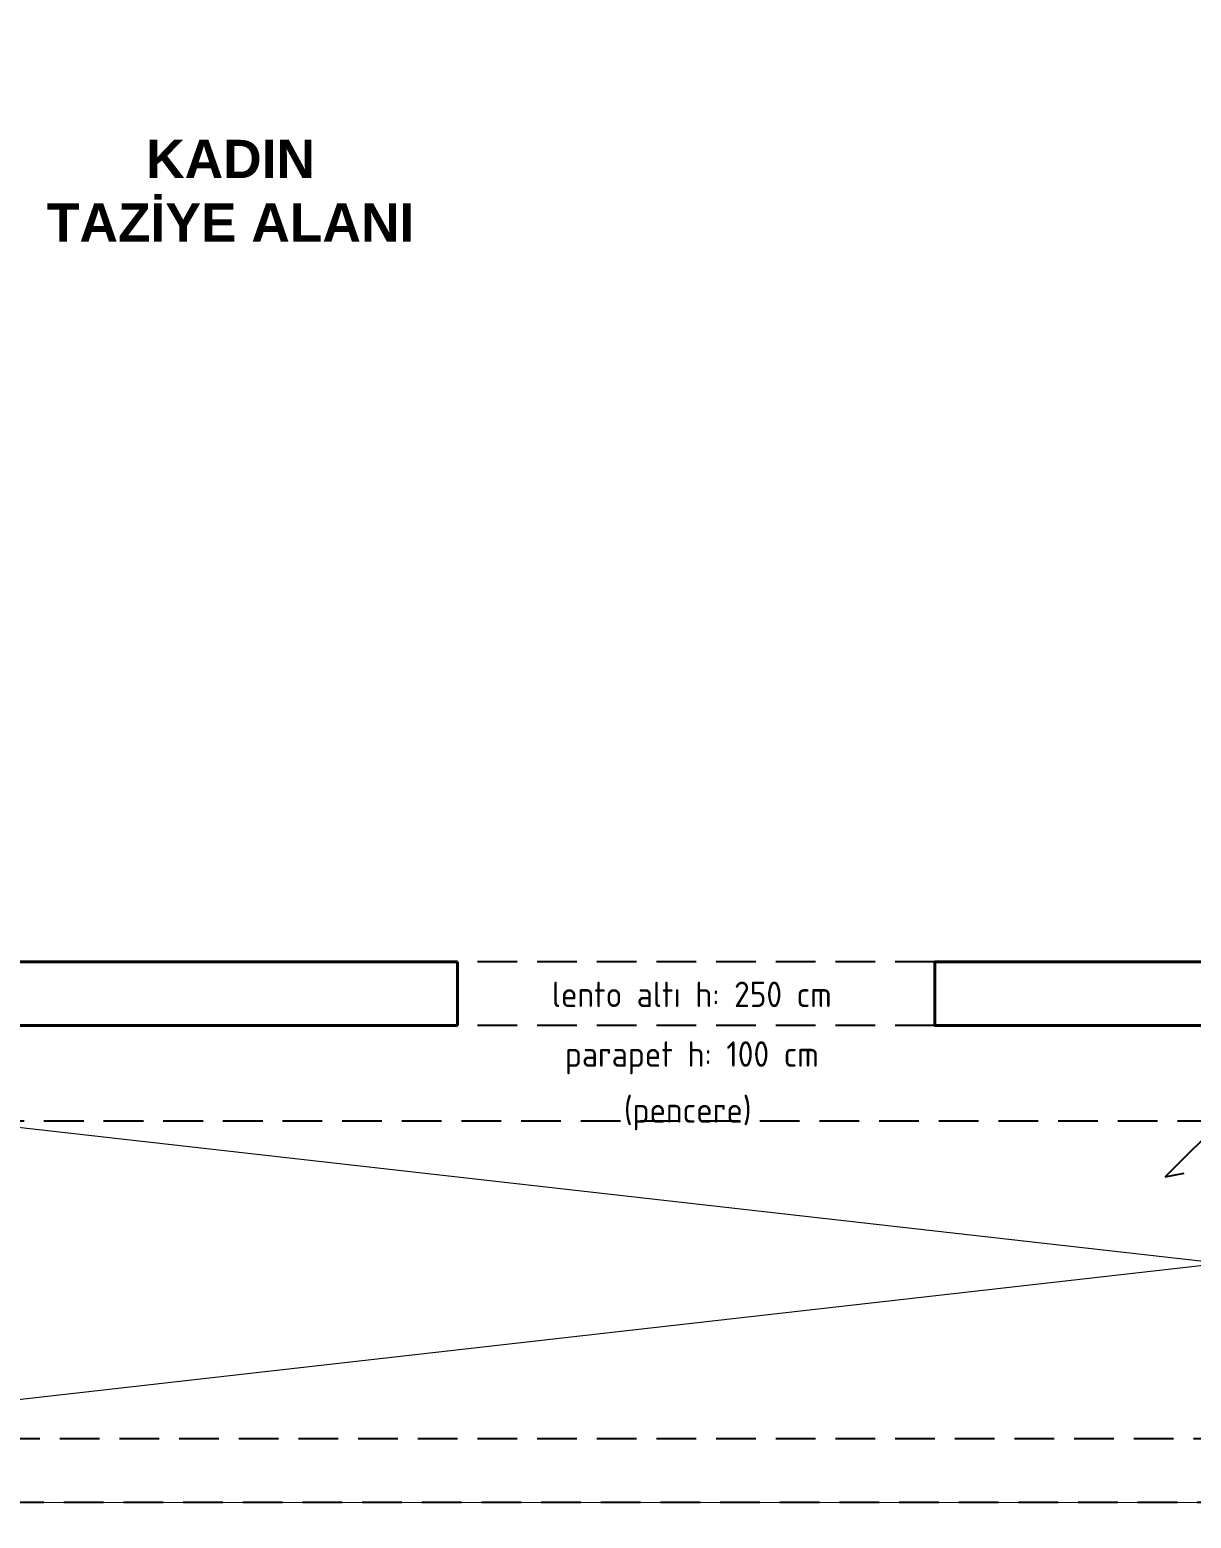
# Model space of a CAD drawing. Header units: centimetres. Extents: x 31 to 22766, y 238 to 3306.
# Drawn here: x 852.6 to 1217.6, y 647.1 to 1115.1 of the extents above; entities that cross this region are included whole.
import ezdxf
from ezdxf.xclip import XClip

# ---------------------------------------------------------------- set-up
doc = ezdxf.new("R2010")
doc.units = ezdxf.units.CM
doc.header["$XCLIPFRAME"] = 0
doc.linetypes.add('ACAD_ISO07W100', pattern=[3, 0, -3])
doc.linetypes.add('HIDDEN', pattern=[0.375, 0.25, -0.125])
for name, color, linetype, lineweight in [('00_BORDA_DUVAR', 8, 'Continuous', 40), ('00_BORDA_SIVA', 5, 'Continuous', 25), ('GÖRÜNÜŞ', 8, 'Continuous', 5), ('YAZI1', 8, 'Continuous', 5)]:
    doc.layers.add(name, color=color, linetype=linetype, lineweight=lineweight)
doc.layers.add('izdüşüm', color=8, linetype='ACAD_ISO07W100')
doc.layers.add('M-ST-YAĞMUR SUYU', color=6, linetype='RAINWATER')
doc.styles.get("Standard").update_dxf_attribs({"font": 'GENISO.shx'})
doc.styles.add('style1', font='GENISO.shx', dxfattribs={"height": 80})
doc.linetypes.add('RAINWATER', pattern='A,6,-0.4,[") )",Standard,S=1,R=0,X=-0.1,Y=-0.5],-1.1', length=7.5)

# ---------------------------------------------------------------- blocks, each defined once
blk = doc.blocks.new('DUVAR PLANI')
at = {"layer": '00_BORDA_DUVAR', "lineweight": 40}
for p, q in [((35265.64, 5342.62), (35125.64, 5342.62)), ((35265.64, 5322.62), (35265.64, 5342.62)), ((35265.64, 5322.62), (35125.64, 5322.62))]:
    blk.add_line(p, q, dxfattribs=at)
blk.add_lwpolyline([(35505.64, 5322.62), (35415.64, 5322.62), (35415.64, 5342.62), (35505.64, 5342.62)], dxfattribs=at)
at = {"layer": '00_BORDA_SIVA', "color": 251, "linetype": 'HIDDEN', "ltscale": 50}
for p, q in [((35415.64, 5342.62), (35265.64, 5342.62)), ((35415.64, 5322.62), (35265.64, 5322.62))]:
    blk.add_line(p, q, dxfattribs=at)
blk = doc.blocks.new('G$CCD2FF134')
at = {"layer": 'M-ST-YAĞMUR SUYU', "ltscale": 5}
blk.add_line((-2458.54, -1478.54), (-2497.63, -1517.63), dxfattribs=at)
at = {"layer": 'M-ST-YAĞMUR SUYU', "ltscale": 10}
blk.add_line((-2497.63, -1517.63), (-2491.66, -1516.42), dxfattribs=at)

msp = doc.modelspace()

# ---------------------------------------------------------------- linework, layer by layer
at = {"layer": 'GÖRÜNÜŞ', "ltscale": 3}
for q in [(564.53, 802.16), (564.53, 652.16)]:
    msp.add_line((1227.03, 727.16), q, dxfattribs=at)
msp.add_lwpolyline([(1227.03, 512.03), (564.53, 512.16), (564.53, 652.16), (1227.03, 652.03)], close=True, dxfattribs=at)
at = {"layer": 'izdüşüm', "color": 251, "linetype": 'HIDDEN', "ltscale": 50}
for points in [[(437.03, 2422.03), (3857.03, 2422.03), (3857.03, 652.03), (437.03, 652.03)], [(457.03, 2402.03), (3837.03, 2402.03), (3837.03, 672.03), (457.03, 672.03)], [(557.03, 772.03), (3737.03, 772.03), (3737.03, 2302.03), (557.03, 2302.03)]]:
    msp.add_lwpolyline(points, close=True, dxfattribs=at)

# ---------------------------------------------------------------- block references
ref = msp.add_blockref('G$CCD2FF134', (3707.03, 2272.03))
XClip(ref).set_block_clipping_path([(-3470.0000000001, -1889.9999999982), (349.9999999999, 300.0000000019)])
msp.add_blockref('DUVAR PLANI', (-34278.61, -4520.59))

# ---------------------------------------------------------------- texts
at = {"layer": 'YAZI1', "attachment_point": 1, "style": 'style1'}
for s, insert, char_height, width in [('\\pxsm1,qc;{\\fArial|b1|i0|c162|p34;KADIN\\PTAZİYE ALANI}', (858.07, 1080.48), 12, 115.2527), ('\\pxsm1,qc;lento altı h: 250 cm', (494.87, 815.81), 8, 1131.5727), ('\\pxsm1,qc;parapet h: 100 cm', (494.87, 797.04), 8, 1131.5727), ('\\pxsm1,qc;(pencere)', (1004.73, 779.44), 8, 109.2793)]:
    msp.add_mtext(s, dxfattribs=dict(at, insert=insert, char_height=char_height, width=width))

doc.saveas('drawing.dxf')
